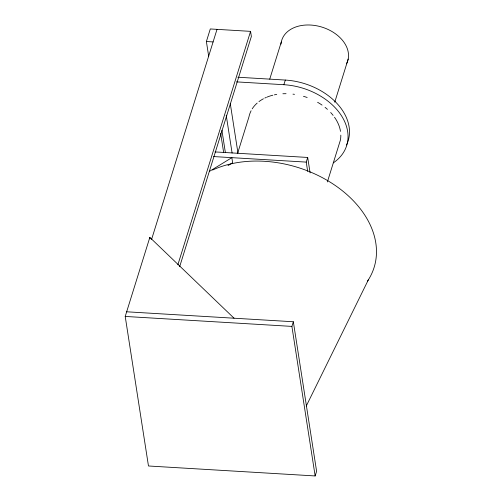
<?xml version="1.0" encoding="UTF-8"?>
<svg xmlns="http://www.w3.org/2000/svg" width="501" height="501" viewBox="0 0 501 501"><rect width="100%" height="100%" fill="white"/><g stroke="black" fill="none" stroke-linecap="round" stroke-linejoin="round"><path stroke-width="0.75" d="M208.66 56.15L206.387 41.52L210.301 28.952L250.569 31.363L251.364 36.46L179.652 266.701M126.659 311.791L293.342 321.755L316.601 471.297L315.154 475.95L148.471 465.986L125.212 316.438L149.837 237.386L234.055 318.21M151.559 239.503L217.014 29.352M177.868 264.785L250.569 31.363M237.587 153.4L248.928 116.977A47.232 33.517 17.3 0 1 251.107 110.765M269.72 79.177L281.299 42.009M236.428 81.876L283.86 84.707L285.307 80.06L237.875 77.223M307.683 171.386L306.236 162.105L307.683 157.452L215.023 151.916M334.749 102.191L348.182 59.074M327.378 181.932L340.342 140.305A47.232 33.517 17.3 0 0 340.818 135.157M315.154 475.95L291.895 326.401L293.342 321.755M306.249 406.042L368.329 279.884M209.312 171.467L231.844 157.658L232.639 162.756L227.999 165.599M206.387 41.52L213.1 41.921M213.576 156.562L306.236 162.105M125.212 316.438L291.895 326.401M307.683 157.452L310.094 172.92M230.241 103.363L237.937 152.861M226.208 115.155L232.101 153.055M221.899 130.222L225.387 152.655M220.634 133.134L223.628 152.385M149.837 237.386L150.062 238.845M285.307 80.06A58.755 41.689 17.3 0 1 346.504 145.002M283.86 84.707A58.755 41.689 17.3 0 1 341.619 115.969A58.755 41.689 17.3 0 1 333.284 162.875M280.998 44.132A34.563 24.524 17.3 0 1 321.542 26.979A34.563 24.524 17.3 0 1 346.504 63.777M212.593 170.039A102.53 72.751 17.3 0 1 337.261 186.892A102.53 72.751 17.3 0 1 367.521 281.124M252.203 108.849A47.232 33.517 17.3 0 1 257.17 103.081M258.948 101.622A47.232 33.517 17.3 0 1 263.438 98.772M264.835 98.064A47.232 33.517 17.3 0 1 266.275 97.407M267.008 97.1A47.232 33.517 17.3 0 1 272.838 95.209M274.385 94.852A47.232 33.517 17.3 0 1 276.74 94.407M282.883 93.762A47.232 33.517 17.3 0 1 286.046 93.7M292.972 94.144A47.232 33.517 17.3 0 1 294.488 94.345M303.493 96.311A47.232 33.517 17.3 0 1 307.182 97.507M317.603 102.292A47.232 33.517 17.3 0 1 322.043 105.097M325.086 107.364A47.232 33.517 17.3 0 1 327.441 109.356M330.666 112.512A47.232 33.517 17.3 0 1 333.127 115.38M334.505 117.221A47.232 33.517 17.3 0 1 340.498 131.387"/></g></svg>
